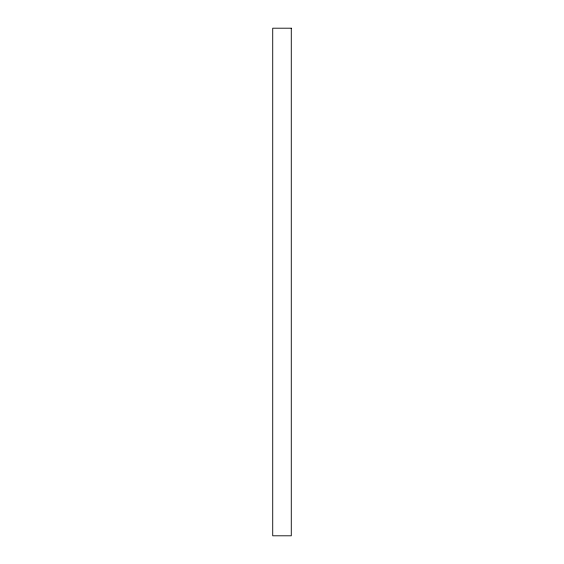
<?xml version="1.0" encoding="UTF-8"?>
<svg xmlns="http://www.w3.org/2000/svg" width="564" height="564" viewBox="0 0 564 564"><rect width="100%" height="100%" fill="white"/><g stroke="black" fill="none" stroke-linecap="round" stroke-linejoin="round"><path stroke-width="0.85" d="M291.278 28.2L272.722 28.2L272.722 535.8L291.278 535.8L291.278 28.2"/></g></svg>
